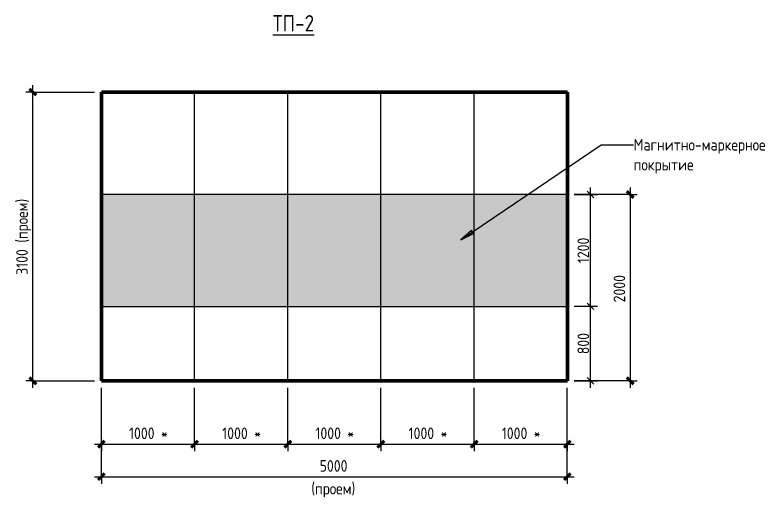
# Model space of a CAD drawing. Header units: millimetres. Extents: x -7839 to 81213, y -1545 to 30369.
# Drawn here: x 63387 to 71435, y -1396 to 3787 of the extents above; entities that cross this region are included whole.
import ezdxf

# ---------------------------------------------------------------- set-up
doc = ezdxf.new("R2010")
doc.units = ezdxf.units.MM
for name, color, linetype, lineweight in [('Аннотация', 7, 'Continuous', 9), ('Размеры', 7, 'Continuous', 9), ('Размеры-50', 7, 'Continuous', 9), ('Узлы', 7, 'Continuous', 20)]:
    doc.layers.add(name, color=color, linetype=linetype, lineweight=lineweight)
doc.layers.add('Линии', color=7, linetype='Continuous', lineweight=9, true_color=0x00a600)
doc.styles.add('GOST Common', font='GOST_Common.ttf', dxfattribs={"width": 0.9, "height": 175})
doc.styles.add('GOST Common_1', font='GOST_Common.ttf', dxfattribs={"width": 0.9, "height": 125})
doc.styles.add('GOST Common_3', font='GOST_Common.ttf', dxfattribs={"width": 0.9, "height": 125})
doc.dimstyles.new('ADSK_Основной_2_5_мм', dxfattribs={"dimscale": 304.8, "dimtxt": 125.714375, "dimasz": 0.231955, "dimexe": 0.246063, "dimexo": 0.246063, "dimgap": 0.049213, "dimtad": 1, "dimrnd": 0.01, "dimdsep": 46, "dimtxsty": 'GOST Common_1', "dimblk1": 'OBLIQUE', "dimblk2": 'OBLIQUE', "dimsah": 1, "dimcen": 0.09, "dimdle": 0.246063, "dimazin": 2, "dimtfac": 1, "dimtdec": 4, "dimtix": 1, "dimtmove": 0, "dimatfit": 3, "dimfxl": 1, "dimtvp": 1, "dimtolj": 1, "dimtzin": 0, "dimlwd": 20, "dimlwe": 20, "dimarcsym": 2})
doc.dimstyles.new('ADSK_Основной_2_5_мм_Округление_до_10_мм_1', dxfattribs={"dimscale": 304.8, "dimtxt": 125.714375, "dimasz": 0.231955, "dimexe": 0.246063, "dimexo": 0.246063, "dimgap": 0.049213, "dimtad": 1, "dimdec": 0, "dimrnd": 10, "dimdsep": 46, "dimtxsty": 'GOST Common_1', "dimblk1": 'OBLIQUE', "dimblk2": 'OBLIQUE', "dimsah": 1, "dimcen": 0.09, "dimdle": 0.246063, "dimazin": 2, "dimtfac": 1, "dimtdec": 4, "dimtix": 1, "dimtmove": 0, "dimatfit": 3, "dimfxl": 1, "dimtvp": 1, "dimtolj": 1, "dimtzin": 0, "dimlwd": 20, "dimlwe": 20, "dimarcsym": 2})
doc.dimstyles.new('ADSK_Основной_2_5_мм_Округление_до_1_мм', dxfattribs={"dimscale": 304.8, "dimtxt": 125.714375, "dimasz": 0.231955, "dimexe": 0.246063, "dimexo": 0.246063, "dimgap": 0.049213, "dimtad": 1, "dimdec": 0, "dimdsep": 46, "dimtxsty": 'GOST Common_1', "dimblk1": 'OBLIQUE', "dimblk2": 'OBLIQUE', "dimsah": 1, "dimcen": 0.09, "dimdle": 0.246063, "dimazin": 2, "dimtfac": 1, "dimtdec": 4, "dimtix": 1, "dimtmove": 0, "dimatfit": 3, "dimfxl": 1, "dimtvp": 1, "dimtolj": 1, "dimtzin": 0, "dimlwd": 20, "dimlwe": 20, "dimarcsym": 2})

# ---------------------------------------------------------------- blocks, each defined once
blk = doc.blocks.new('DIMBLOCK39-ТП-1')
at = {"layer": 'Размеры-50', "lineweight": 40, "transparency": 16777216}
for p, q in [((63578.6, 2960.9), (63543.3, 2996.2)), ((63578.6, 2960.9), (63614, 2925.5)), ((63578.6, -139.1), (63543.3, -103.8)), ((63578.6, -139.1), (63614, -174.5))]:
    blk.add_line(p, q, dxfattribs=at)
at = {"layer": 'Размеры-50', "lineweight": 20, "transparency": 16777216}
for p, q in [((63578.6, -214.1), (63578.6, 3035.9)), ((63578.6, 2960.9), (63503.6, 2960.9)), ((63578.6, 2960.9), (64238.9, 2960.9)), ((63578.6, -139.1), (63503.6, -139.1)), ((63578.6, -139.1), (64238.9, -139.1))]:
    blk.add_line(p, q, dxfattribs=at)
at = {"layer": 'Размеры-50', "color": 0, "lineweight": 20, "transparency": 16777216, "insert": (63400.3, 998.6), "char_height": 125, "width": 989.521, "attachment_point": 1, "rotation": 90, "line_spacing_factor": 1.022761, "style": 'GOST Common_1'}
blk.add_mtext('3100 (проем)', dxfattribs=at)
blk = doc.blocks.new('_Oblique')
at = {"color": 0, "linetype": 'ByBlock', "lineweight": -2}
blk.add_line((-0.5, -0.5), (0.5, 0.5), dxfattribs=at)
blk = doc.blocks.new('DIMBLOCK40-ТП-1')
at = {"layer": 'Размеры-50', "lineweight": 20, "transparency": 16777216}
for p, q in [((64313.9, -1167.3), (64313.9, -214.1)), ((69313.9, -1167.3), (69313.9, -214.1)), ((64238.9, -1167.3), (69388.9, -1167.3)), ((64313.9, -1167.3), (64313.9, -1242.3)), ((69313.9, -1167.3), (69313.9, -1242.3))]:
    blk.add_line(p, q, dxfattribs=at)
at = {"layer": 'Размеры-50', "lineweight": 40, "transparency": 16777216}
for p, q in [((64313.9, -1167.3), (64278.6, -1202.7)), ((64313.9, -1167.3), (64349.3, -1132)), ((69313.9, -1167.3), (69278.6, -1202.7)), ((69313.9, -1167.3), (69349.3, -1132))]:
    blk.add_line(p, q, dxfattribs=at)
at = {"layer": 'Размеры-50', "color": 0, "lineweight": 20, "transparency": 16777216, "char_height": 125, "attachment_point": 1, "line_spacing_factor": 1.022761, "style": 'GOST Common_1'}
for s, insert, width in [('5000', (66656.3, -989), 378.422), ('(проем)', (66566.8, -1232), 593.201)]:
    blk.add_mtext(s, dxfattribs=dict(at, insert=insert, width=width))
blk = doc.blocks.new('DIMBLOCK41-ТП-1')
at = {"layer": 'Размеры-50', "lineweight": 20, "transparency": 16777216}
for p, q in [((64313.9, -817.3), (64313.9, -214.1)), ((65313.9, -817.3), (65313.9, -214.1)), ((64238.9, -817.3), (65313.9, -817.3)), ((64313.9, -817.3), (64313.9, -892.3)), ((65313.9, -817.3), (65313.9, -892.3))]:
    blk.add_line(p, q, dxfattribs=at)
at = {"layer": 'Размеры-50', "lineweight": 40, "transparency": 16777216}
for p, q in [((64313.9, -817.3), (64349.3, -782)), ((65313.9, -817.3), (65349.3, -782)), ((64313.9, -817.3), (64278.6, -852.7)), ((65313.9, -817.3), (65278.6, -852.7))]:
    blk.add_line(p, q, dxfattribs=at)
at = {"layer": 'Размеры-50', "color": 0, "lineweight": 20, "transparency": 16777216, "insert": (64610.5, -639), "char_height": 125, "width": 488.368, "attachment_point": 1, "line_spacing_factor": 1.022761, "style": 'GOST Common_1'}
blk.add_mtext('1000 *', dxfattribs=at)
blk = doc.blocks.new('DIMBLOCK42-ТП-1')
at = {"layer": 'Размеры-50', "lineweight": 20, "transparency": 16777216}
for p, q in [((65313.9, -817.3), (65313.9, -214.1)), ((66313.9, -817.3), (66313.9, -214.1)), ((65313.9, -817.3), (66313.9, -817.3)), ((65313.9, -817.3), (65313.9, -892.3)), ((66313.9, -817.3), (66313.9, -892.3))]:
    blk.add_line(p, q, dxfattribs=at)
at = {"layer": 'Размеры-50', "lineweight": 40, "transparency": 16777216}
for p, q in [((65313.9, -817.3), (65349.3, -782)), ((66313.9, -817.3), (66349.3, -782)), ((65313.9, -817.3), (65278.6, -852.7)), ((66313.9, -817.3), (66278.6, -852.7))]:
    blk.add_line(p, q, dxfattribs=at)
at = {"layer": 'Размеры-50', "color": 0, "lineweight": 20, "transparency": 16777216, "insert": (65610.5, -639), "char_height": 125, "width": 488.368, "attachment_point": 1, "line_spacing_factor": 1.022761, "style": 'GOST Common_1'}
blk.add_mtext('1000 *', dxfattribs=at)
blk = doc.blocks.new('DIMBLOCK43-ТП-1')
at = {"layer": 'Размеры-50', "lineweight": 20, "transparency": 16777216}
for p, q in [((66313.9, -817.3), (66313.9, -214.1)), ((67313.9, -817.3), (67313.9, -214.1)), ((66313.9, -817.3), (67313.9, -817.3)), ((66313.9, -817.3), (66313.9, -892.3)), ((67313.9, -817.3), (67313.9, -892.3))]:
    blk.add_line(p, q, dxfattribs=at)
at = {"layer": 'Размеры-50', "lineweight": 40, "transparency": 16777216}
for p, q in [((66313.9, -817.3), (66349.3, -782)), ((67313.9, -817.3), (67349.3, -782)), ((66313.9, -817.3), (66278.6, -852.7)), ((67313.9, -817.3), (67278.6, -852.7))]:
    blk.add_line(p, q, dxfattribs=at)
at = {"layer": 'Размеры-50', "color": 0, "lineweight": 20, "transparency": 16777216, "insert": (66610.5, -639), "char_height": 125, "width": 488.368, "attachment_point": 1, "line_spacing_factor": 1.022761, "style": 'GOST Common_1'}
blk.add_mtext('1000 *', dxfattribs=at)
blk = doc.blocks.new('DIMBLOCK44-ТП-1')
at = {"layer": 'Размеры-50', "lineweight": 20, "transparency": 16777216}
for p, q in [((67313.9, -817.3), (67313.9, -214.1)), ((68313.9, -817.3), (68313.9, -214.1)), ((67313.9, -817.3), (68313.9, -817.3)), ((67313.9, -817.3), (67313.9, -892.3)), ((68313.9, -817.3), (68313.9, -892.3))]:
    blk.add_line(p, q, dxfattribs=at)
at = {"layer": 'Размеры-50', "lineweight": 40, "transparency": 16777216}
for p, q in [((67313.9, -817.3), (67349.3, -782)), ((68313.9, -817.3), (68349.3, -782)), ((67313.9, -817.3), (67278.6, -852.7)), ((68313.9, -817.3), (68278.6, -852.7))]:
    blk.add_line(p, q, dxfattribs=at)
at = {"layer": 'Размеры-50', "color": 0, "lineweight": 20, "transparency": 16777216, "insert": (67610.5, -639), "char_height": 125, "width": 488.368, "attachment_point": 1, "line_spacing_factor": 1.022761, "style": 'GOST Common_1'}
blk.add_mtext('1000 *', dxfattribs=at)
blk = doc.blocks.new('DIMBLOCK45-ТП-1')
at = {"layer": 'Размеры-50', "lineweight": 20, "transparency": 16777216}
for p, q in [((68313.9, -817.3), (68313.9, -214.1)), ((69313.9, -817.3), (69313.9, -214.1)), ((68313.9, -817.3), (69388.9, -817.3)), ((68313.9, -817.3), (68313.9, -892.3)), ((69313.9, -817.3), (69313.9, -892.3))]:
    blk.add_line(p, q, dxfattribs=at)
at = {"layer": 'Размеры-50', "lineweight": 40, "transparency": 16777216}
for p, q in [((68313.9, -817.3), (68349.3, -782)), ((69313.9, -817.3), (69349.3, -782)), ((68313.9, -817.3), (68278.6, -852.7)), ((69313.9, -817.3), (69278.6, -852.7))]:
    blk.add_line(p, q, dxfattribs=at)
at = {"layer": 'Размеры-50', "color": 0, "lineweight": 20, "transparency": 16777216, "insert": (68610.5, -639), "char_height": 125, "width": 488.368, "attachment_point": 1, "line_spacing_factor": 1.022761, "style": 'GOST Common_1'}
blk.add_mtext('1000 *', dxfattribs=at)
blk = doc.blocks.new('DIMBLOCK53-ТП-1')
at = {"layer": 'Defpoints', "color": 0, "transparency": 16777216}
for p in [(69313.9, 660.9), (69563, 660.9), (69313.9, -139.1)]:
    blk.add_point(p, dxfattribs=at)
at = {"layer": 'Размеры', "color": 0, "lineweight": 20, "transparency": 16777216}
for p, q in [((69563, -214.1), (69563, 735.9)), ((69388.9, 660.9), (69638, 660.9)), ((69388.9, -139.1), (69638, -139.1))]:
    blk.add_line(p, q, dxfattribs=at)
at = {"layer": 'Размеры', "color": 0, "lineweight": 20, "transparency": 16777216, "xscale": 70.7, "yscale": 70.7, "zscale": 70.7}
for p, rotation in [((69563, 660.9), 90), ((69563, -139.1), 270)]:
    blk.add_blockref('_Oblique', p, dxfattribs=dict(at, rotation=rotation))
at = {"layer": 'Размеры', "color": 0, "lineweight": 20, "transparency": 16777216, "insert": (69485.5, 260.9), "char_height": 125, "width": 350.296, "attachment_point": 5, "rotation": 90, "style": 'GOST Common_1'}
blk.add_mtext('\\A1;800', dxfattribs=at)
blk = doc.blocks.new('DIMBLOCK54-ТП-1')
at = {"layer": 'Defpoints', "color": 0, "transparency": 16777216}
for p in [(69313.9, 1860.9), (69563, 1860.9), (69313.9, 660.9)]:
    blk.add_point(p, dxfattribs=at)
at = {"layer": 'Размеры', "color": 0, "lineweight": 20, "transparency": 16777216}
for p, q in [((69563, 585.9), (69563, 1935.9)), ((69388.9, 1860.9), (69638, 1860.9)), ((69388.9, 660.9), (69638, 660.9))]:
    blk.add_line(p, q, dxfattribs=at)
at = {"layer": 'Размеры', "color": 0, "lineweight": 20, "transparency": 16777216, "xscale": 70.7, "yscale": 70.7, "zscale": 70.7}
for p, rotation in [((69563, 1860.9), 90), ((69563, 660.9), 270)]:
    blk.add_blockref('_Oblique', p, dxfattribs=dict(at, rotation=rotation))
at = {"layer": 'Размеры', "color": 0, "lineweight": 20, "transparency": 16777216, "insert": (69485.5, 1260.9), "char_height": 125, "width": 283.816, "attachment_point": 5, "rotation": 90, "style": 'GOST Common_1'}
blk.add_mtext('\\A1;1200', dxfattribs=at)
blk = doc.blocks.new('DIMBLOCK55-ТП-1')
at = {"layer": 'Размеры-50', "lineweight": 20, "transparency": 16777216}
for p, q in [((69988.6, 1935.9), (69988.6, -214.1)), ((69988.6, 1860.9), (69388.9, 1860.9)), ((69988.6, 1860.9), (70063.6, 1860.9)), ((69988.6, -139.1), (69388.9, -139.1)), ((69988.6, -139.1), (70063.6, -139.1))]:
    blk.add_line(p, q, dxfattribs=at)
at = {"layer": 'Размеры-50', "lineweight": 40, "transparency": 16777216}
for p, q in [((69988.6, 1860.9), (69953.2, 1896.2)), ((69988.6, 1860.9), (70023.9, 1825.5)), ((69988.6, -139.1), (69953.2, -103.8)), ((69988.6, -139.1), (70023.9, -174.5))]:
    blk.add_line(p, q, dxfattribs=at)
at = {"layer": 'Размеры-50', "color": 0, "lineweight": 20, "transparency": 16777216, "insert": (69810.2, 703.2), "char_height": 125, "width": 378.422, "attachment_point": 1, "rotation": 90, "line_spacing_factor": 1.022761, "style": 'GOST Common_1'}
blk.add_mtext('2000', dxfattribs=at)

msp = doc.modelspace()

# ---------------------------------------------------------------- hatches: boundary and pattern name
at = {"layer": 'Аннотация'}
msp.add_hatch(color=256, dxfattribs=at).paths.add_polyline_path([(68172.632, 1375.921), (68307.918, 1443.652), (68285.778, 1476.359)])
at = {"layer": 'Узлы', "lineweight": 9}
h = msp.add_hatch(dxfattribs=at)
h.set_pattern_fill('FP_8', color=256, style=0, pattern_type=2)
h.set_pattern_definition([(0, (51925.8, 0), (203.2, 50.8), [16.764, -135.636, 16.764, -135.636, -812.8]), (0, (51925.8, 0), (203.2, 50.8), [-304.8, 16.764, -288.036, 16.764, -135.636, -355.6]), (0, (51925.8, 0), (203.2, 50.8), [-762, 16.764, -84.836, 16.764, -237.236]), (120, (52002, 25.4), (-145.59409, 150.57636), [16.764, -135.636, 16.764, -135.636, -812.8]), (120, (52002, 25.4), (-145.59409, 150.57636), [-304.8, 16.764, -288.036, 16.764, -135.636, -355.6]), (120, (52002, 25.4), (-145.59409, 150.57636), [-762, 16.764, -84.836, 16.764, -237.236]), (240, (52027.4, 127), (-57.60591, -201.37636), [16.764, -135.636, 16.764, -135.636, -812.8]), (240, (52027.4, 127), (-57.60591, -201.37636), [-304.8, 16.764, -288.036, 16.764, -135.636, -355.6]), (240, (52027.4, 127), (-57.60591, -201.37636), [-762, 16.764, -84.836, 16.764, -237.236])])
h.paths.add_polyline_path([(69313.947, 660.861), (69313.947, 1860.861), (64313.947, 1860.861), (64313.947, 660.861)])

# ---------------------------------------------------------------- linework, layer by layer
at = {"layer": 'Аннотация'}
for p, q in [((68172.632, 1375.921), (69677.982, 2394.927)), ((69677.982, 2394.927), (70025.37, 2394.927)), ((68285.778, 1476.359), (68172.632, 1375.921)), ((68307.918, 1443.652), (68285.778, 1476.359)), ((68172.632, 1375.921), (68307.918, 1443.652))]:
    msp.add_line(p, q, dxfattribs=at)
at = {"layer": 'Линии', "color": 7, "lineweight": 50}
for p, q in [((64313.947, -139.139), (64313.947, 2960.861)), ((64313.947, 2960.861), (69313.947, 2960.861)), ((69313.947, 2960.861), (69313.947, -139.139)), ((64313.947, -139.139), (69313.947, -139.139))]:
    msp.add_line(p, q, dxfattribs=at)
at = {"layer": 'Линии', "color": 7, "lineweight": 20}
for p, q in [((65313.947, -139.139), (65313.947, 2960.861)), ((66313.947, -139.139), (66313.947, 2960.861)), ((67313.947, -139.139), (67313.947, 2960.861)), ((68313.947, -139.139), (68313.947, 2960.861))]:
    msp.add_line(p, q, dxfattribs=at)
at = {"layer": 'Линии', "color": 7}
for p, q in [((69313.947, 1860.861), (64313.947, 1860.861)), ((64313.947, 1860.861), (64313.947, 1060.861)), ((69313.947, 1060.861), (69313.947, 1860.861)), ((64313.947, 660.861), (69313.947, 660.861))]:
    msp.add_line(p, q, dxfattribs=at)

# ---------------------------------------------------------------- texts
at = {"layer": 'Аннотация', "attachment_point": 1, "line_spacing_factor": 1.022766}
for s, insert, char_height, width, style in [('\\pxt1.02857,2.05714,3.08571,4.11429,5.14286,6.17143,7.2,8.22857,9.25714,10.28571,11.31429,12.34286,13.37143,14.4,15.42857,16.45714,17.48571,18.51429,19.54286,20.57143,21.6,22.62857,23.65714,24.68571,25.71429,26.74286,27.77143,28.8,29.82857,30.85714,31.88571,32.91429;{\\LТП-2}', (66152.909, 3786.336), 175, 489.951, 'GOST Common'), ('\\pxt1.44,2.88,4.32,5.76,7.2,8.64,10.08,11.52,12.96,14.4,15.84,17.28,18.72,20.16,21.6,23.04,24.48,25.92,27.36,28.8,30.24,31.68,33.12,34.56,36,37.44,38.88,40.32,41.76,43.2,44.64,46.08;{Магнитно-маркерное покрытие}', (70025.37, 2457.524), 125, 1607.4, 'GOST Common_3')]:
    msp.add_mtext(s, dxfattribs=dict(at, insert=insert, char_height=char_height, width=width, style=style))

# ---------------------------------------------------------------- dimensions: what is measured, and where the dimension line sits
at = {"layer": 'Размеры', "lineweight": 20}
for base, p1, p2, dimstyle, override, picture, middle in [((63578.633, 2960.861), (64313.947, -139.139), (64313.947, 2960.861), 'ADSK_Основной_2_5_мм', {"dimpost": '<>(проем)', "dimfxl": 3100}, 'DIMBLOCK39-ТП-1', (63476.133, 1410.861)), ((69563.036, 1860.861), (69313.947, 660.861), (69313.947, 1860.861), 'ADSK_Основной_2_5_мм_Округление_до_10_мм_1', {"dimpost": '<>', "dimfxl": 800}, 'DIMBLOCK54-ТП-1', (69485.536, 1260.861)), ((69988.563, -139.139), (69313.947, 1860.861), (69313.947, -139.139), 'ADSK_Основной_2_5_мм_Округление_до_10_мм_1', {"dimpost": '<>', "dimfxl": 2000}, 'DIMBLOCK55-ТП-1', (69911.063, 860.861)), ((69563.036, 660.861), (69313.947, -139.139), (69313.947, 660.861), 'ADSK_Основной_2_5_мм_Округление_до_10_мм_1', {"dimpost": '<>', "dimfxl": 1200}, 'DIMBLOCK53-ТП-1', (69485.536, 260.861))]:
    dim = msp.add_linear_dim(base=base, p1=p1, p2=p2, angle=90, dimstyle=dimstyle, override=override, dxfattribs=at)
    dim.commit()
    dim.dimension.update_dxf_attribs({"geometry": picture, "text_midpoint": middle})
dim = msp.add_linear_dim(base=(69313.947, -1167.324), p1=(64313.947, -139.139), p2=(69313.947, -139.139), text='<>\\X(проем)', dimstyle='ADSK_Основной_2_5_мм', override={"dimpost": '<>', "dimfxl": 5000}, dxfattribs=at)
dim.commit()
dim.dimension.update_dxf_attribs({"geometry": 'DIMBLOCK40-ТП-1', "text_midpoint": (66813.947, -1167.324)})
for base, p1, p2, picture, middle in [((65313.947, -817.324), (64313.947, -139.139), (65313.947, -139.139), 'DIMBLOCK41-ТП-1', (64813.947, -739.824)), ((66313.947, -817.324), (65313.947, -139.139), (66313.947, -139.139), 'DIMBLOCK42-ТП-1', (65813.947, -739.824)), ((67313.947, -817.324), (66313.947, -139.139), (67313.947, -139.139), 'DIMBLOCK43-ТП-1', (66813.947, -739.824)), ((68313.947, -817.324), (67313.947, -139.139), (68313.947, -139.139), 'DIMBLOCK44-ТП-1', (67813.947, -739.824)), ((69313.947, -817.324), (68313.947, -139.139), (69313.947, -139.139), 'DIMBLOCK45-ТП-1', (68813.947, -739.824))]:
    dim = msp.add_linear_dim(base=base, p1=p1, p2=p2, dimstyle='ADSK_Основной_2_5_мм_Округление_до_1_мм', override={"dimpost": '<>*', "dimfxl": 1000}, dxfattribs=at)
    dim.commit()
    dim.dimension.update_dxf_attribs({"geometry": picture, "text_midpoint": middle})

doc.saveas('drawing.dxf')
